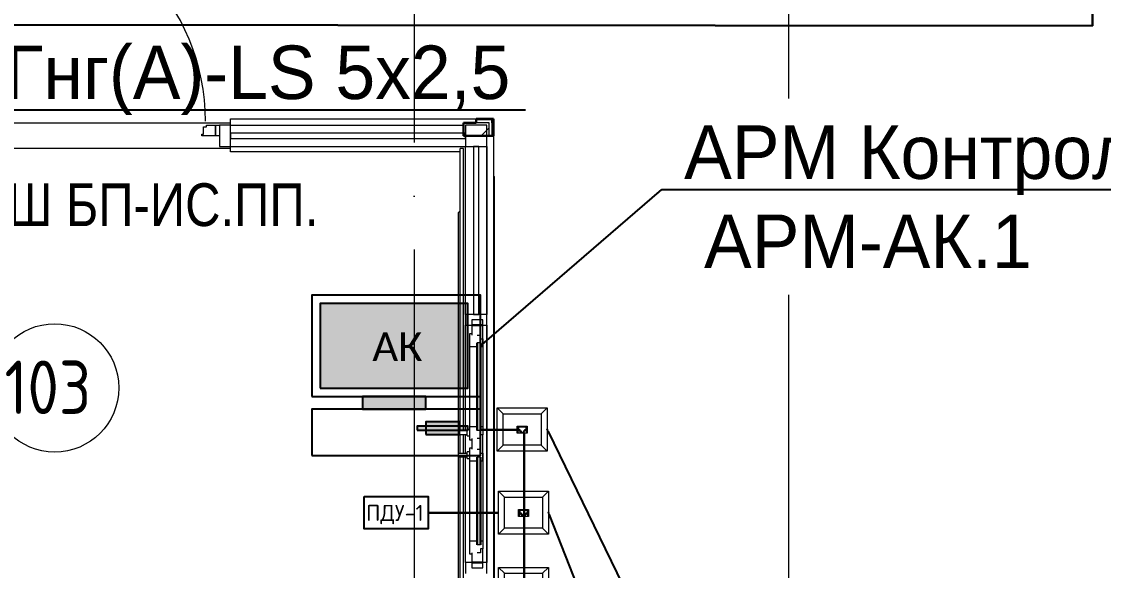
# Model space of a CAD drawing. Header units: millimetres. Extents: x -695119 to 412940, y -249585 to 622758.
# Drawn here: x 138275 to 143334, y 61884 to 64449 of the extents above; entities that cross this region are included whole.
import ezdxf
from ezdxf import colors
from ezdxf.entities.mleader import LeaderData, LeaderLine
from ezdxf.enums import TextEntityAlignment as Align
from ezdxf.math import Vec2, Vec3

# ---------------------------------------------------------------- set-up
doc = ezdxf.new("R2010")
doc.units = ezdxf.units.MM
doc.linetypes.add('ADSK_Линия сетки', pattern=[25, 20, -2.5, 0, -2.5])
doc.linetypes.add('DASH', pattern=[0.75, 0.5, -0.25])
for name, color, linetype, lineweight in [('_ Окна', 252, 'Continuous', 30), ('_Схема', 5, 'Continuous', 30), ('PDF _Геометрия', 8, 'Continuous', 9), ('АПС', 255, 'Continuous', 30), ('Витраж', 252, 'Continuous', 9), ('Двери', 8, 'Continuous', 9), ('Марки помещений', 8, 'Continuous', 20), ('Ограждение', 8, 'Continuous', 9), ('Окна', 252, 'Continuous', 9), ('Оси', 252, 'Continuous', 9), ('Панели витража', 8, 'Continuous', 9), ('Стены наружные', 252, 'Continuous', 18), ('Стены штриховка', 7, 'Continuous', 9), ('ТХ Текст', 251, 'Continuous', 0)]:
    doc.layers.add(name, color=color, linetype=linetype, lineweight=lineweight)
for name, color, linetype in [('_19D-Телекоммуникационные шкафы', 7, 'Continuous'), ('PDF _Оформление-Надписи', 7, 'Continuous'), ('PDF _Текст', 7, 'Continuous')]:
    doc.layers.add(name, color=color, linetype=linetype)
doc.layers.add('PDF _Сплошная заливка', color=7, linetype='Continuous', true_color=0xffffff)
doc.layers.add('Двери открывание', color=7, linetype='Continuous', lineweight=9, true_color=0xc0c0c0)
doc.styles.add('Arial Narrow МОЙ', font='ARIALN.TTF', dxfattribs={"height": 2.5})
doc.styles.add('GOST Common_3', font='', dxfattribs={"height": 3.5})
doc.styles.add('ICOCPEUR', font='isocpeur.ttf', dxfattribs={"height": 250})
doc.styles.add('Mipgost_5', font='', dxfattribs={"height": 250})
doc.styles.add('PDF Calibri', font='calibri.ttf')
doc.styles.get('GOST Common_3').set_extended_font_data('GOST type B')
doc.styles.get('Mipgost_5').set_extended_font_data('Mipgost')

# ---------------------------------------------------------------- blocks, each defined once
blk = doc.blocks.new('1 этаж')
at = {"layer": 'Ограждение', "true_color": 0x636466}
h = blk.add_hatch(dxfattribs=at)
h.set_pattern_fill('FP_29', color=251, style=0, pattern_type=2)
h.set_pattern_definition([(0, (-46196.8, 98), (0, 600), []), (90, (-46196.8, 98), (-600, 4e-14), [])])
h.paths.add_polyline_path([(-34337.8, -20126.7), (-34332.8, -20126.7), (-34332.8, -17451.7), (-34337.8, -17456.7), (-34337.8, -20121.7)])
at = {"layer": '_ Окна', "color": 251, "lineweight": 18, "true_color": 0x636466}
for p, q in [((-34387.8, -18121.7), (-34437.8, -18121.7)), ((-34437.8, -18121.7), (-34437.8, -18192.7)), ((-34387.8, -18210.7), (-34387.8, -18121.7)), ((-34447.8, -18247.7), (-34447.8, -18185.7)), ((-34447.8, -18185.7), (-34437.8, -18185.7)), ((-34413.8, -18192.7), (-34397.8, -18192.7)), ((-34397.8, -18192.7), (-34397.8, -18210.7)), ((-34413.8, -18247.7), (-34447.8, -18247.7)), ((-34413.8, -18229.7), (-34413.8, -18247.7)), ((-34397.8, -18229.7), (-34413.8, -18229.7)), ((-34397.8, -18210.7), (-34387.8, -18210.7)), ((-34397.8, -18247.7), (-34397.8, -18229.7)), ((-34387.8, -18247.7), (-34397.8, -18247.7)), ((-34387.8, -18247.7), (-34387.8, -18210.7)), ((-34447.8, -18683.7), (-34447.8, -18621.7)), ((-34413.8, -18621.7), (-34447.8, -18621.7)), ((-34413.8, -18639.7), (-34413.8, -18621.7)), ((-34397.8, -18639.7), (-34413.8, -18639.7)), ((-34397.8, -18621.7), (-34397.8, -18639.7)), ((-34387.8, -18621.7), (-34397.8, -18621.7)), ((-34387.8, -18658.7), (-34397.8, -18658.7)), ((-34397.8, -18658.7), (-34397.8, -18676.7)), ((-34387.8, -18621.7), (-34387.8, -18658.7)), ((-34387.8, -18744.7), (-34387.8, -18658.7)), ((-34437.8, -18683.7), (-34447.8, -18683.7)), ((-34437.8, -18676.7), (-34437.8, -18726.7)), ((-34397.8, -18676.7), (-34413.8, -18676.7)), ((-34447.8, -18781.7), (-34447.8, -18719.7)), ((-34447.8, -18719.7), (-34437.8, -18719.7)), ((-34413.8, -18726.7), (-34397.8, -18726.7)), ((-34413.8, -18763.7), (-34413.8, -18781.7)), ((-34397.8, -18763.7), (-34413.8, -18763.7)), ((-34397.8, -18726.7), (-34397.8, -18744.7)), ((-34397.8, -18744.7), (-34387.8, -18744.7)), ((-34397.8, -18781.7), (-34397.8, -18763.7)), ((-34387.8, -18781.7), (-34387.8, -18744.7)), ((-34413.8, -18781.7), (-34447.8, -18781.7)), ((-34387.8, -18781.7), (-34397.8, -18781.7)), ((-34447.8, -19217.7), (-34447.8, -19155.7)), ((-34413.8, -19155.7), (-34447.8, -19155.7)), ((-34413.8, -19173.7), (-34413.8, -19155.7)), ((-34397.8, -19155.7), (-34397.8, -19173.7)), ((-34387.8, -19155.7), (-34397.8, -19155.7)), ((-34387.8, -19155.7), (-34387.8, -19192.7)), ((-34437.8, -19217.7), (-34447.8, -19217.7)), ((-34437.8, -19210.7), (-34437.8, -19281.7)), ((-34397.8, -19173.7), (-34413.8, -19173.7)), ((-34397.8, -19210.7), (-34413.8, -19210.7)), ((-34387.8, -19192.7), (-34397.8, -19192.7)), ((-34397.8, -19192.7), (-34397.8, -19210.7)), ((-34387.8, -19281.7), (-34387.8, -19192.7)), ((-34437.8, -19281.7), (-34387.8, -19281.7))]:
    blk.add_line(p, q, dxfattribs=at)
at = {"layer": '_ Окна', "color": 251, "true_color": 0x636466}
for p, q in [((-34437.8, -18146.7), (-34387.8, -18146.7)), ((-34413.8, -18229.7), (-34413.8, -18639.7)), ((-34397.8, -18229.7), (-34397.8, -18639.7)), ((-34413.8, -18763.7), (-34413.8, -19173.7)), ((-34397.8, -18763.7), (-34397.8, -19173.7)), ((-34437.8, -19256.7), (-34387.8, -19256.7))]:
    blk.add_line(p, q, dxfattribs=at)
at = {"layer": 'Витраж', "color": 251, "lineweight": 18, "true_color": 0x636466, "extrusion": (0, 0, -1)}
for p, q in [((-35567.8, -17211.7), (-35617.8, -17211.7)), ((-35567.8, -17311.7), (-35567.8, -17211.7)), ((-35617.8, -17261.7), (-35617.8, -17311.7)), ((-35617.8, -17311.7), (-35567.8, -17311.7)), ((-34467.8, -18096.7), (-34467.8, -18146.7)), ((-34367.8, -18096.7), (-34467.8, -18096.7)), ((-34367.8, -18146.7), (-34367.8, -18096.7)), ((-34467.8, -18146.7), (-34437.8, -18146.7)), ((-34387.8, -18146.7), (-34367.8, -18146.7)), ((-34467.8, -19256.7), (-34467.8, -19306.7)), ((-34437.8, -19256.7), (-34467.8, -19256.7)), ((-34367.8, -19256.7), (-34387.8, -19256.7)), ((-34367.8, -19306.7), (-34367.8, -19256.7))]:
    blk.add_line(p, q, dxfattribs=at)
at = {"layer": 'Витраж', "color": 251, "true_color": 0x636466}
for p, q in [((-35567.8, -17211.7), (-34477.8, -17211.7)), ((-35567.8, -17311.7), (-34467.8, -17311.7)), ((-34467.8, -18096.7), (-34467.8, -17311.7)), ((-34467.8, -18096.7), (-34467.8, -17311.7)), ((-34367.8, -17311.7), (-34367.8, -18096.7)), ((-34367.8, -18096.7), (-34367.8, -17311.7)), ((-34467.8, -18641.2), (-34467.8, -18146.7)), ((-34467.8, -18641.2), (-34467.8, -18146.7)), ((-34367.8, -18146.7), (-34367.8, -19256.7)), ((-34367.8, -19256.7), (-34367.8, -18146.7)), ((-34467.8, -18746.2), (-34467.8, -18657.2)), ((-34467.8, -18746.2), (-34467.8, -18657.2)), ((-34467.8, -19256.7), (-34467.8, -18762.2)), ((-34467.8, -19256.7), (-34467.8, -18762.2))]:
    blk.add_line(p, q, dxfattribs=at)
at = {"layer": 'Витраж', "color": 251, "lineweight": 18, "true_color": 0x636466}
for p, q in [((-34467.8, -17211.7), (-34467.8, -17311.7)), ((-34367.8, -17211.7), (-34467.8, -17211.7)), ((-34367.8, -17311.7), (-34367.8, -17211.7)), ((-34467.8, -17311.7), (-34367.8, -17311.7))]:
    blk.add_line(p, q, dxfattribs=at)
at = {"layer": 'Двери', "color": 251, "true_color": 0x636466}
for p, q in [((-35692.8, -17219.7), (-35678.8, -17219.7)), ((-35692.8, -17253.7), (-35692.8, -17219.7)), ((-35678.8, -17219.7), (-35678.8, -17211.7)), ((-35678.8, -17211.7), (-35637.8, -17211.7)), ((-35637.8, -17211.7), (-35617.8, -17211.7)), ((-35637.8, -17261.7), (-35637.8, -17211.7)), ((-35637.8, -17211.7), (-35637.8, -17261.7)), ((-35617.8, -17211.7), (-35617.8, -17261.7)), ((-35701.8, -17253.7), (-35692.8, -17253.7)), ((-35701.8, -17261.7), (-35701.8, -17253.7)), ((-35637.8, -17261.7), (-35701.8, -17261.7)), ((-35617.8, -17261.7), (-35637.8, -17261.7))]:
    blk.add_line(p, q, dxfattribs=at)
at = {"layer": 'Двери открывание', "color": 251, "true_color": 0x636466}
blk.add_arc((-36681.8, -17193.7), 998, 0, 88.9666, dxfattribs=at)
at = {"layer": 'Марки помещений', "color": 251, "true_color": 0x636466}
blk.add_circle((-36389.1, -18439.9), 300, dxfattribs=at)
at = {"layer": 'Ограждение', "color": 251, "true_color": 0x636466}
for p, q in [((-34337.8, -17451.7), (-34332.8, -17451.7)), ((-34332.8, -17451.7), (-34337.8, -17456.7)), ((-34332.8, -20126.7), (-34332.8, -17451.7)), ((-34492.8, -17611.7), (-34502.8, -17621.7)), ((-34502.8, -17621.7), (-34502.8, -20126.7))]:
    blk.add_line(p, q, dxfattribs=at)
at = {"layer": 'Окна', "color": 251, "true_color": 0x636466}
for p, q in [((-34447.8, -18621.7), (-34447.8, -18247.7)), ((-34387.8, -18210.7), (-34387.8, -18658.7)), ((-34387.8, -18247.7), (-34387.8, -18621.7)), ((-34500.8, -18657.2), (-34500.8, -18641.2)), ((-34460.8, -18641.2), (-34500.8, -18641.2)), ((-34500.8, -18657.2), (-34460.8, -18657.2)), ((-34460.8, -18664.2), (-34460.8, -18634.2)), ((-34447.8, -18634.2), (-34460.8, -18634.2)), ((-34460.8, -18664.2), (-34447.8, -18664.2)), ((-34500.8, -18762.2), (-34500.8, -18746.2)), ((-34460.8, -18746.2), (-34500.8, -18746.2)), ((-34500.8, -18762.2), (-34460.8, -18762.2)), ((-34460.8, -18769.2), (-34460.8, -18739.2)), ((-34447.8, -18739.2), (-34460.8, -18739.2)), ((-34387.8, -18744.7), (-34387.8, -19192.7)), ((-34460.8, -18769.2), (-34447.8, -18769.2)), ((-34447.8, -19155.7), (-34447.8, -18781.7)), ((-34387.8, -18781.7), (-34387.8, -19155.7))]:
    blk.add_line(p, q, dxfattribs=at)
at = {"layer": 'Оси', "color": 251, "linetype": 'ADSK_Линия сетки', "ltscale": 100, "true_color": 0x636466}
for p, q in [((-34707.8, 32208.9), (-34707.8, -33767.9)), ((-32957.8, 32208.9), (-32957.8, -33767.9))]:
    blk.add_line(p, q, dxfattribs=at)
at = {"layer": 'Панели витража', "color": 251, "lineweight": 18, "true_color": 0x636466}
for p, q in [((-34467.8, -17249.2), (-35567.8, -17249.2)), ((-35567.8, -17249.2), (-35567.8, -17274.2)), ((-35567.8, -17274.2), (-34467.8, -17274.2)), ((-34467.8, -17274.2), (-34467.8, -17249.2)), ((-34430.3, -17311.7), (-34430.3, -18096.7)), ((-34405.3, -17311.7), (-34430.3, -17311.7)), ((-34405.3, -18096.7), (-34405.3, -17311.7)), ((-34430.3, -18096.7), (-34405.3, -18096.7))]:
    blk.add_line(p, q, dxfattribs=at)
at = {"layer": 'Стены наружные', "color": 251, "true_color": 0x636466}
for p, q in [((-35567.8, -17211.7), (-35567.8, -17181.7)), ((-35567.8, -17181.7), (-34417.8, -17181.7)), ((-36797.8, -17201.7), (-35567.8, -17201.7)), ((-34337.8, -17261.7), (-34337.8, -20126.7)), ((-35567.8, -17321.7), (-36797.8, -17321.7)), ((-35567.8, -17336.7), (-35567.8, -17311.7)), ((-34492.8, -17336.7), (-35567.8, -17336.7)), ((-34477.8, -17321.7), (-34492.8, -17321.7)), ((-34492.8, -18641.2), (-34492.8, -17321.7)), ((-34477.8, -18641.2), (-34477.8, -17321.7)), ((-34492.8, -18746.2), (-34492.8, -18657.2)), ((-34477.8, -18746.2), (-34477.8, -18657.2)), ((-34492.8, -20126.7), (-34492.8, -18762.2)), ((-34477.8, -20126.7), (-34477.8, -18762.2))]:
    blk.add_line(p, q, dxfattribs=at)
at = {"layer": 'Стены наружные', "color": 251, "lineweight": 30, "true_color": 0x636466}
for p, q in [((-34417.8, -17181.7), (-34417.8, -17201.7)), ((-34337.8, -17181.7), (-34417.8, -17181.7)), ((-34342.8, -17201.7), (-34342.8, -17186.7)), ((-34337.8, -17261.7), (-34337.8, -17181.7)), ((-34477.8, -17201.7), (-34477.8, -17261.7)), ((-34417.8, -17201.7), (-34477.8, -17201.7)), ((-34477.8, -17261.7), (-34337.8, -17261.7))]:
    blk.add_line(p, q, dxfattribs=at)
at = {"layer": 'Стены наружные', "color": 251, "linetype": 'Continuous', "lineweight": 9, "true_color": 0x636466}
for p, q in [((-34415.9, -17186.7), (-34410.9, -17181.7)), ((-34345.2, -17186.7), (-34340.2, -17181.7)), ((-34394.7, -17261.7), (-34357.8, -17224.8)), ((-34342.8, -17255.1), (-34337.8, -17250.1))]:
    blk.add_line(p, q, dxfattribs=at)
at = {"layer": 'Стены штриховка', "color": 251, "true_color": 0x636466}
for p, q in [((-34342.8, -17186.7), (-34417.8, -17186.7)), ((-34357.8, -17201.7), (-34417.8, -17201.7)), ((-34357.8, -17261.7), (-34357.8, -17201.7)), ((-34342.8, -17261.7), (-34342.8, -17201.7))]:
    blk.add_line(p, q, dxfattribs=at)
at = {"layer": 'Марки помещений', "color": 251, "true_color": 0x636466, "style": 'GOST Common_3', "width": 0.9}
blk.add_text('103', height=250, dxfattribs=at).set_placement((-36624, -18562.2))
blk = doc.blocks.new('АК')
at = {"layer": 'PDF _Сплошная заливка', "true_color": 0xffffff, "transparency": 33554559}
blk.add_hatch(color=7, dxfattribs=at).paths.add_polyline_path([(208982, 88881.4), (209672.9, 88881.4), (209672.9, 89276.1), (208982, 89276.1)])
at = {"layer": 'PDF _Сплошная заливка', "transparency": 33554559}
for points in [[(209179.4, 88782.8), (209475.5, 88782.8), (209475.5, 88842), (209179.4, 88842)], [(209475.5, 88664.4), (209633.4, 88664.4), (209633.4, 88723.6), (209475.5, 88723.6)], [(209436, 88684.1), (209672.9, 88684.1), (209672.9, 88703.8), (209436, 88703.8)]]:
    blk.add_hatch(color=5, dxfattribs=at).paths.add_polyline_path(points)
at = {"layer": 'PDF _Геометрия', "color": 5, "lineweight": 25}
for points in [[(208942.5, 88842), (209732.1, 88842), (209732.1, 89315.5), (208942.5, 89315.5)], [(208982, 88881.4), (209672.9, 88881.4), (209672.9, 89276.1), (208982, 89276.1)], [(209179.4, 88782.8), (209475.5, 88782.8), (209475.5, 88842), (209179.4, 88842)], [(208942.5, 88565.7), (209732.1, 88565.7), (209732.1, 88782.8), (208942.5, 88782.8)], [(209475.5, 88664.4), (209633.4, 88664.4), (209633.4, 88723.6), (209475.5, 88723.6)], [(209436, 88684.1), (209672.9, 88684.1), (209672.9, 88703.8), (209436, 88703.8)]]:
    blk.add_lwpolyline(points, close=True, dxfattribs=at)
at = {"layer": 'PDF _Текст', "color": 251, "insert": (209226.2, 89008.1), "char_height": 133.6, "attachment_point": 7, "style": 'PDF Calibri'}
blk.add_mtext('АК', dxfattribs=at)
blk = doc.blocks.new('план Новый корпус (не печатать) 2$0$_Dot')
at = {"color": 251, "linetype": 'ByBlock', "lineweight": -2}
blk.add_line((-0.5, 0), (-1, 0), dxfattribs=at)
at = {"color": 251, "linetype": 'ByBlock', "const_width": 0.5}
blk.add_lwpolyline([(-0.25, 0, 1), (0.25, 0, 1)], format="xyb", close=True, dxfattribs=at)
blk = doc.blocks.new('ИР')
at = {"layer": 'PDF _Оформление-Надписи', "color": 18, "lineweight": 0, "true_color": 0x000000}
for points in [[(236370, -165197), (239044, -165197), (239044, -167511), (236370, -167511)], [(236690, -165517), (238724, -165517), (238724, -167191), (236690, -167191)], [(237930, -166550), (237441, -166550), (237441, -166184), (237930, -166184)], [(237930, -166550), (237441, -166550), (237441, -166184), (237930, -166184)], [(237685, -166213), (237898, -166213), (237898, -166383), (237825, -166383), (237825, -166455), (237751, -166455), (237751, -166527), (237617, -166527), (237617, -166455), (237544, -166455), (237544, -166383), (237471, -166383), (237471, -166213)], [(237685, -166213), (237898, -166213), (237898, -166383), (237825, -166383), (237825, -166455), (237751, -166455), (237751, -166527), (237617, -166527), (237617, -166455), (237544, -166455), (237544, -166383), (237471, -166383), (237471, -166213)], [(237981, -166550), (237492, -166550), (237492, -166184), (237981, -166184)], [(237981, -166550), (237492, -166550), (237492, -166184), (237981, -166184)], [(237735, -166213), (237949, -166213), (237949, -166383), (237876, -166383), (237876, -166455), (237801, -166455), (237801, -166527), (237668, -166527), (237668, -166455), (237595, -166455), (237595, -166383), (237522, -166383), (237522, -166213)], [(237735, -166213), (237949, -166213), (237949, -166383), (237876, -166383), (237876, -166455), (237801, -166455), (237801, -166527), (237668, -166527), (237668, -166455), (237595, -166455), (237595, -166383), (237522, -166383), (237522, -166213)]]:
    blk.add_lwpolyline(points, close=True, dxfattribs=at)
for points in [[(236690, -165517), (236370, -165197)], [(238724, -165517), (239044, -165197)], [(236690, -167191), (236370, -167511)], [(238724, -167191), (239044, -167511)]]:
    blk.add_lwpolyline(points, dxfattribs=at)

msp = doc.modelspace()

# ---------------------------------------------------------------- linework, layer by layer
at = {"color": 7, "lineweight": 25, "ltscale": 100}
msp.add_lwpolyline([(139876.659, 62228.71), (140176.659, 62228.71), (140176.659, 62078.71), (139876.659, 62078.71)], close=True, dxfattribs=at)
at = {"layer": '_Схема'}
msp.add_line((140624.619, 61218.408), (140624.619, 62525.681), dxfattribs=at)
at = {"layer": '_Схема', "color": 5}
msp.add_line((140505.278, 62153.71), (140176.659, 62153.71), dxfattribs=at)
at = {"layer": '_Схема'}
msp.add_lwpolyline([(136223.718, 63870.417), (136223.718, 64435.8), (143282.215, 64429.854), (143282.215, 69121.096)], dxfattribs=at)

# ---------------------------------------------------------------- block references
msp.add_blockref('1 этаж', (174819.19, 81176.937))
at = {"color": 240, "lineweight": 15, "true_color": 0xed1f24, "xscale": 0.08740743041447095, "yscale": 0.08740743041447095, "zscale": 0.08740743041447095}
for p in [(119844.788, 76694.316), (119844.788, 76337.728)]:
    msp.add_blockref('ИР', p, dxfattribs=at)
at = {"layer": '_19D-Телекоммуникационные шкафы'}
msp.add_blockref('АК', (-69310.698, -26145.088), dxfattribs=at)

# ---------------------------------------------------------------- texts
at = {"lineweight": 30, "insert": (138841.082, 63591.935), "char_height": 200, "width": 2059.25165, "attachment_point": 5, "style": 'Arial Narrow МОЙ'}
msp.add_mtext('\\pt4200;МШ БП-ИС.ПП.', dxfattribs=at)
at = {"layer": 'АПС', "color": 7, "lineweight": 25, "ltscale": 100, "style": 'ICOCPEUR'}
msp.add_text('ПДУ-1', height=75, dxfattribs=at).set_placement((140020.798, 62152.598), align=Align.MIDDLE_CENTER)

# ---------------------------------------------------------------- leaders
at = {"layer": 'ТХ Текст', "color": 251, "ltscale": 100}
ml = msp.add_multileader_mtext('Standard', dxfattribs=at)
ml.set_content('\\A1;2 КСВВнг(А)-LSLTx 2х0,5', color=251, style='Mipgost_5')
ml.set_leader_properties(color=251)
ml.set_arrow_properties(name='план Новый корпус (не печатать) 2$0$_Dot')
ml.build(insert=Vec2(0, 0))
ml.multileader.update_dxf_attribs({"text_left_attachment_type": 6, "text_right_attachment_type": 6, "dogleg_length": 103.837, "arrow_head_size": 10})
ctx = ml.context
ctx.base_point, ctx.char_height, ctx.arrow_head_size, ctx.landing_gap_size, ctx.plane_origin = Vec3(137390.51, 65170.652), 250, 10, 0.09, Vec3(158242.513, 92601.845)
ctx.left_attachment, ctx.right_attachment = 6, 6
notes = []
notes.append((ctx, [(0, (1, 1, 0), (137286.673, 65170.652), (1, 0), 103.837, [(3, [(136747.209, 63815.847)], 0, [])])]))
ctx.mtext.insert, ctx.mtext.flow_direction = Vec3(137390.6, 65470.652), 5
ml = msp.add_multileader_mtext('Standard', dxfattribs=at)
ml.set_content('\\A1;2 {\\A0;\\C256;КВПнг(А)-LSLTx-5е}', color=251, style='Mipgost_5')
ml.set_leader_properties(color=251)
ml.set_arrow_properties(name='план Новый корпус (не печатать) 2$0$_Dot')
ml.build(insert=Vec2(0, 0))
ml.multileader.update_dxf_attribs({"text_left_attachment_type": 6, "text_right_attachment_type": 6, "dogleg_length": 103.837, "arrow_head_size": 10})
ctx = ml.context
ctx.base_point, ctx.char_height, ctx.arrow_head_size, ctx.landing_gap_size, ctx.plane_origin = Vec3(137350.951, 64800.386), 250, 10, 0.09, Vec3(158236.916, 91882.291)
ctx.left_attachment, ctx.right_attachment = 6, 6
notes.append((ctx, [(0, (1, 1, 0), (137247.114, 64800.386), (1, 0), 103.837, [(3, [(136870.563, 63846.643)], 0, [])])]))
ctx.mtext.insert, ctx.mtext.flow_direction = Vec3(137351.041, 65100.386), 5
ml = msp.add_multileader_mtext('Standard', dxfattribs=at)
ml.set_content('\\A1;2 ВВГнг(А)-LS 5х2,5', color=251, style='Mipgost_5')
ml.set_leader_properties(color=251)
ml.set_arrow_properties(name='план Новый корпус (не печатать) 2$0$_Dot')
ml.build(insert=Vec2(0, 0))
ml.multileader.update_dxf_attribs({"text_left_attachment_type": 6, "text_right_attachment_type": 6, "dogleg_length": 103.837, "arrow_head_size": 10})
ctx = ml.context
ctx.base_point, ctx.char_height, ctx.arrow_head_size, ctx.landing_gap_size, ctx.plane_origin = Vec3(137471.599, 64037.152), 250, 10, 0.09, Vec3(158439.184, 91884.316)
ctx.left_attachment, ctx.right_attachment = 6, 6
notes.append((ctx, [(0, (1, 1, 0), (137367.762, 64037.152), (1, 0), 103.837, [(3, [(137131.639, 63792.716)], 0, [])])]))
ctx.mtext.insert, ctx.mtext.flow_direction = Vec3(137471.689, 64337.152), 5
for ctx, leaders in notes:
    for number, flags, end, landing, length, lines in leaders:
        leader = LeaderData()
        leader.index, (leader.has_last_leader_line, leader.has_dogleg_vector, leader.attachment_direction) = number, flags
        leader.last_leader_point, leader.dogleg_vector, leader.dogleg_length = Vec3(end), Vec3(landing), length
        for number, points, colour, breaks in lines:
            line = LeaderLine()
            line.index, line.vertices, line.color, line.breaks = number, Vec3.list(points), colors.encode_raw_color(colour), breaks
            leader.lines.append(line)
        ctx.leaders.append(leader)

# ---------------------------------------------------------------- next in the draw order: leaders
at = {"layer": 'ТХ Текст', "color": 0, "ltscale": 100}
ml = msp.add_multileader_mtext('Standard', dxfattribs=at)
ml.set_content('\\A1;АРМ Контролера (охранника)\\P АРМ-АК.1', color=251, style='Mipgost_5')
ml.set_leader_properties(color=251)
ml.set_arrow_properties(name='план Новый корпус (не печатать) 2$0$_Dot')
ml.build(insert=Vec2(0, 0))
ml.multileader.update_dxf_attribs({"text_left_attachment_type": 6, "text_right_attachment_type": 6, "dogleg_length": 103.837, "arrow_head_size": 10})
ctx = ml.context
ctx.base_point, ctx.char_height, ctx.arrow_head_size, ctx.landing_gap_size, ctx.plane_origin = Vec3(141373.268, 63663.932), 250, 10, 0.09, Vec3(166601.687, 90379.99)
ctx.left_attachment, ctx.right_attachment = 6, 6
notes = []
notes.append((ctx, [(0, (1, 1, 0), (141269.431, 63663.932), (1, 0), 103.837, [(3, [(140421.4, 62933.661)], 0, [])])]))
ctx.mtext.insert, ctx.mtext.flow_direction = Vec3(141373.358, 63963.932), 5
ctx.mtext.has_bg_fill, ctx.mtext.bg_color, ctx.mtext.bg_scale_factor, ctx.mtext.bg_transparency, ctx.mtext.use_window_bg_color = 1, -1027028792, 1.5, 0, 1
for ctx, leaders in notes:
    for number, flags, end, landing, length, lines in leaders:
        leader = LeaderData()
        leader.index, (leader.has_last_leader_line, leader.has_dogleg_vector, leader.attachment_direction) = number, flags
        leader.last_leader_point, leader.dogleg_vector, leader.dogleg_length = Vec3(end), Vec3(landing), length
        for number, points, colour, breaks in lines:
            line = LeaderLine()
            line.index, line.vertices, line.color, line.breaks = number, Vec3.list(points), colors.encode_raw_color(colour), breaks
            leader.lines.append(line)
        ctx.leaders.append(leader)

# ---------------------------------------------------------------- next in the draw order: linework, layer by layer
at = {"layer": '_19D-Телекоммуникационные шкафы', "color": 7, "linetype": 'DASH', "ltscale": 20}
msp.add_circle((140998.921, 65593.037), 8344.415, dxfattribs=at)
at = {"layer": '_Схема', "color": 5}
msp.add_line((140592.873, 62541.667), (140421.4, 62541.667), dxfattribs=at)

# ---------------------------------------------------------------- next in the draw order: block references
at = {"color": 240, "lineweight": 15, "true_color": 0xed1f24, "xscale": 0.08740743041447095, "yscale": 0.08740743041447095, "zscale": 0.08740743041447095}
msp.add_blockref('ИР', (119838.785, 77083.407), dxfattribs=at)

# ---------------------------------------------------------------- next in the draw order: leaders
at = {"layer": 'ТХ Текст', "color": 0, "ltscale": 100}
ml = msp.add_multileader_mtext('Standard', dxfattribs=at)
ml.set_content('{\\C256;ИР 1-103-1/10}', color=251, style='Mipgost_5')
ml.set_leader_properties(color=251)
ml.set_arrow_properties(name='план Новый корпус (не печатать) 2$0$_Dot')
ml.build(insert=Vec2(0, 0))
ml.multileader.update_dxf_attribs({"text_left_attachment_type": 6, "text_right_attachment_type": 6, "dogleg_length": 103.837, "arrow_head_size": 10})
ctx = ml.context
ctx.base_point, ctx.char_height, ctx.arrow_head_size, ctx.landing_gap_size, ctx.plane_origin = Vec3(142401.508, 59320.117), 250, 10, 0.09, Vec3(142147.473, 62658.296)
ctx.left_attachment, ctx.right_attachment = 6, 6
notes = []
notes.append((ctx, [(0, (1, 1, 0), (142297.671, 59320.117), (1, 0), 103.837, [(0, [(140733.029, 62542.801)], 0, [])])]))
ctx.mtext.insert, ctx.mtext.flow_direction = Vec3(142401.598, 59620.117), 5
ctx.mtext.has_bg_fill, ctx.mtext.bg_color, ctx.mtext.bg_scale_factor, ctx.mtext.bg_transparency, ctx.mtext.use_window_bg_color = 1, -1027028792, 1.5, 0, 1
for ctx, leaders in notes:
    for number, flags, end, landing, length, lines in leaders:
        leader = LeaderData()
        leader.index, (leader.has_last_leader_line, leader.has_dogleg_vector, leader.attachment_direction) = number, flags
        leader.last_leader_point, leader.dogleg_vector, leader.dogleg_length = Vec3(end), Vec3(landing), length
        for number, points, colour, breaks in lines:
            line = LeaderLine()
            line.index, line.vertices, line.color, line.breaks = number, Vec3.list(points), colors.encode_raw_color(colour), breaks
            leader.lines.append(line)
        ctx.leaders.append(leader)

# ---------------------------------------------------------------- next in the draw order: leaders
ml = msp.add_multileader_mtext('Standard', dxfattribs=at)
ml.set_content('{\\C256;ИР 1-103-1/15}', color=251, style='Mipgost_5')
ml.set_leader_properties(color=251)
ml.set_arrow_properties(name='план Новый корпус (не печатать) 2$0$_Dot')
ml.build(insert=Vec2(0, 0))
ml.multileader.update_dxf_attribs({"text_left_attachment_type": 6, "text_right_attachment_type": 6, "dogleg_length": 103.837, "arrow_head_size": 10})
ctx = ml.context
ctx.base_point, ctx.char_height, ctx.arrow_head_size, ctx.landing_gap_size, ctx.plane_origin = Vec3(142137.898, 58855.974), 250, 10, 0.09, Vec3(142147.473, 62311.75)
ctx.left_attachment, ctx.right_attachment = 6, 6
notes = []
notes.append((ctx, [(0, (1, 1, 0), (142034.061, 58855.974), (1, 0), 103.837, [(0, [(140739.032, 62153.71)], 0, [])])]))
ctx.mtext.insert, ctx.mtext.flow_direction = Vec3(142137.988, 59155.974), 5
ctx.mtext.has_bg_fill, ctx.mtext.bg_color, ctx.mtext.bg_scale_factor, ctx.mtext.bg_transparency, ctx.mtext.use_window_bg_color = 1, -1027028792, 1.5, 0, 1
for ctx, leaders in notes:
    for number, flags, end, landing, length, lines in leaders:
        leader = LeaderData()
        leader.index, (leader.has_last_leader_line, leader.has_dogleg_vector, leader.attachment_direction) = number, flags
        leader.last_leader_point, leader.dogleg_vector, leader.dogleg_length = Vec3(end), Vec3(landing), length
        for number, points, colour, breaks in lines:
            line = LeaderLine()
            line.index, line.vertices, line.color, line.breaks = number, Vec3.list(points), colors.encode_raw_color(colour), breaks
            leader.lines.append(line)
        ctx.leaders.append(leader)

doc.saveas('drawing.dxf')
